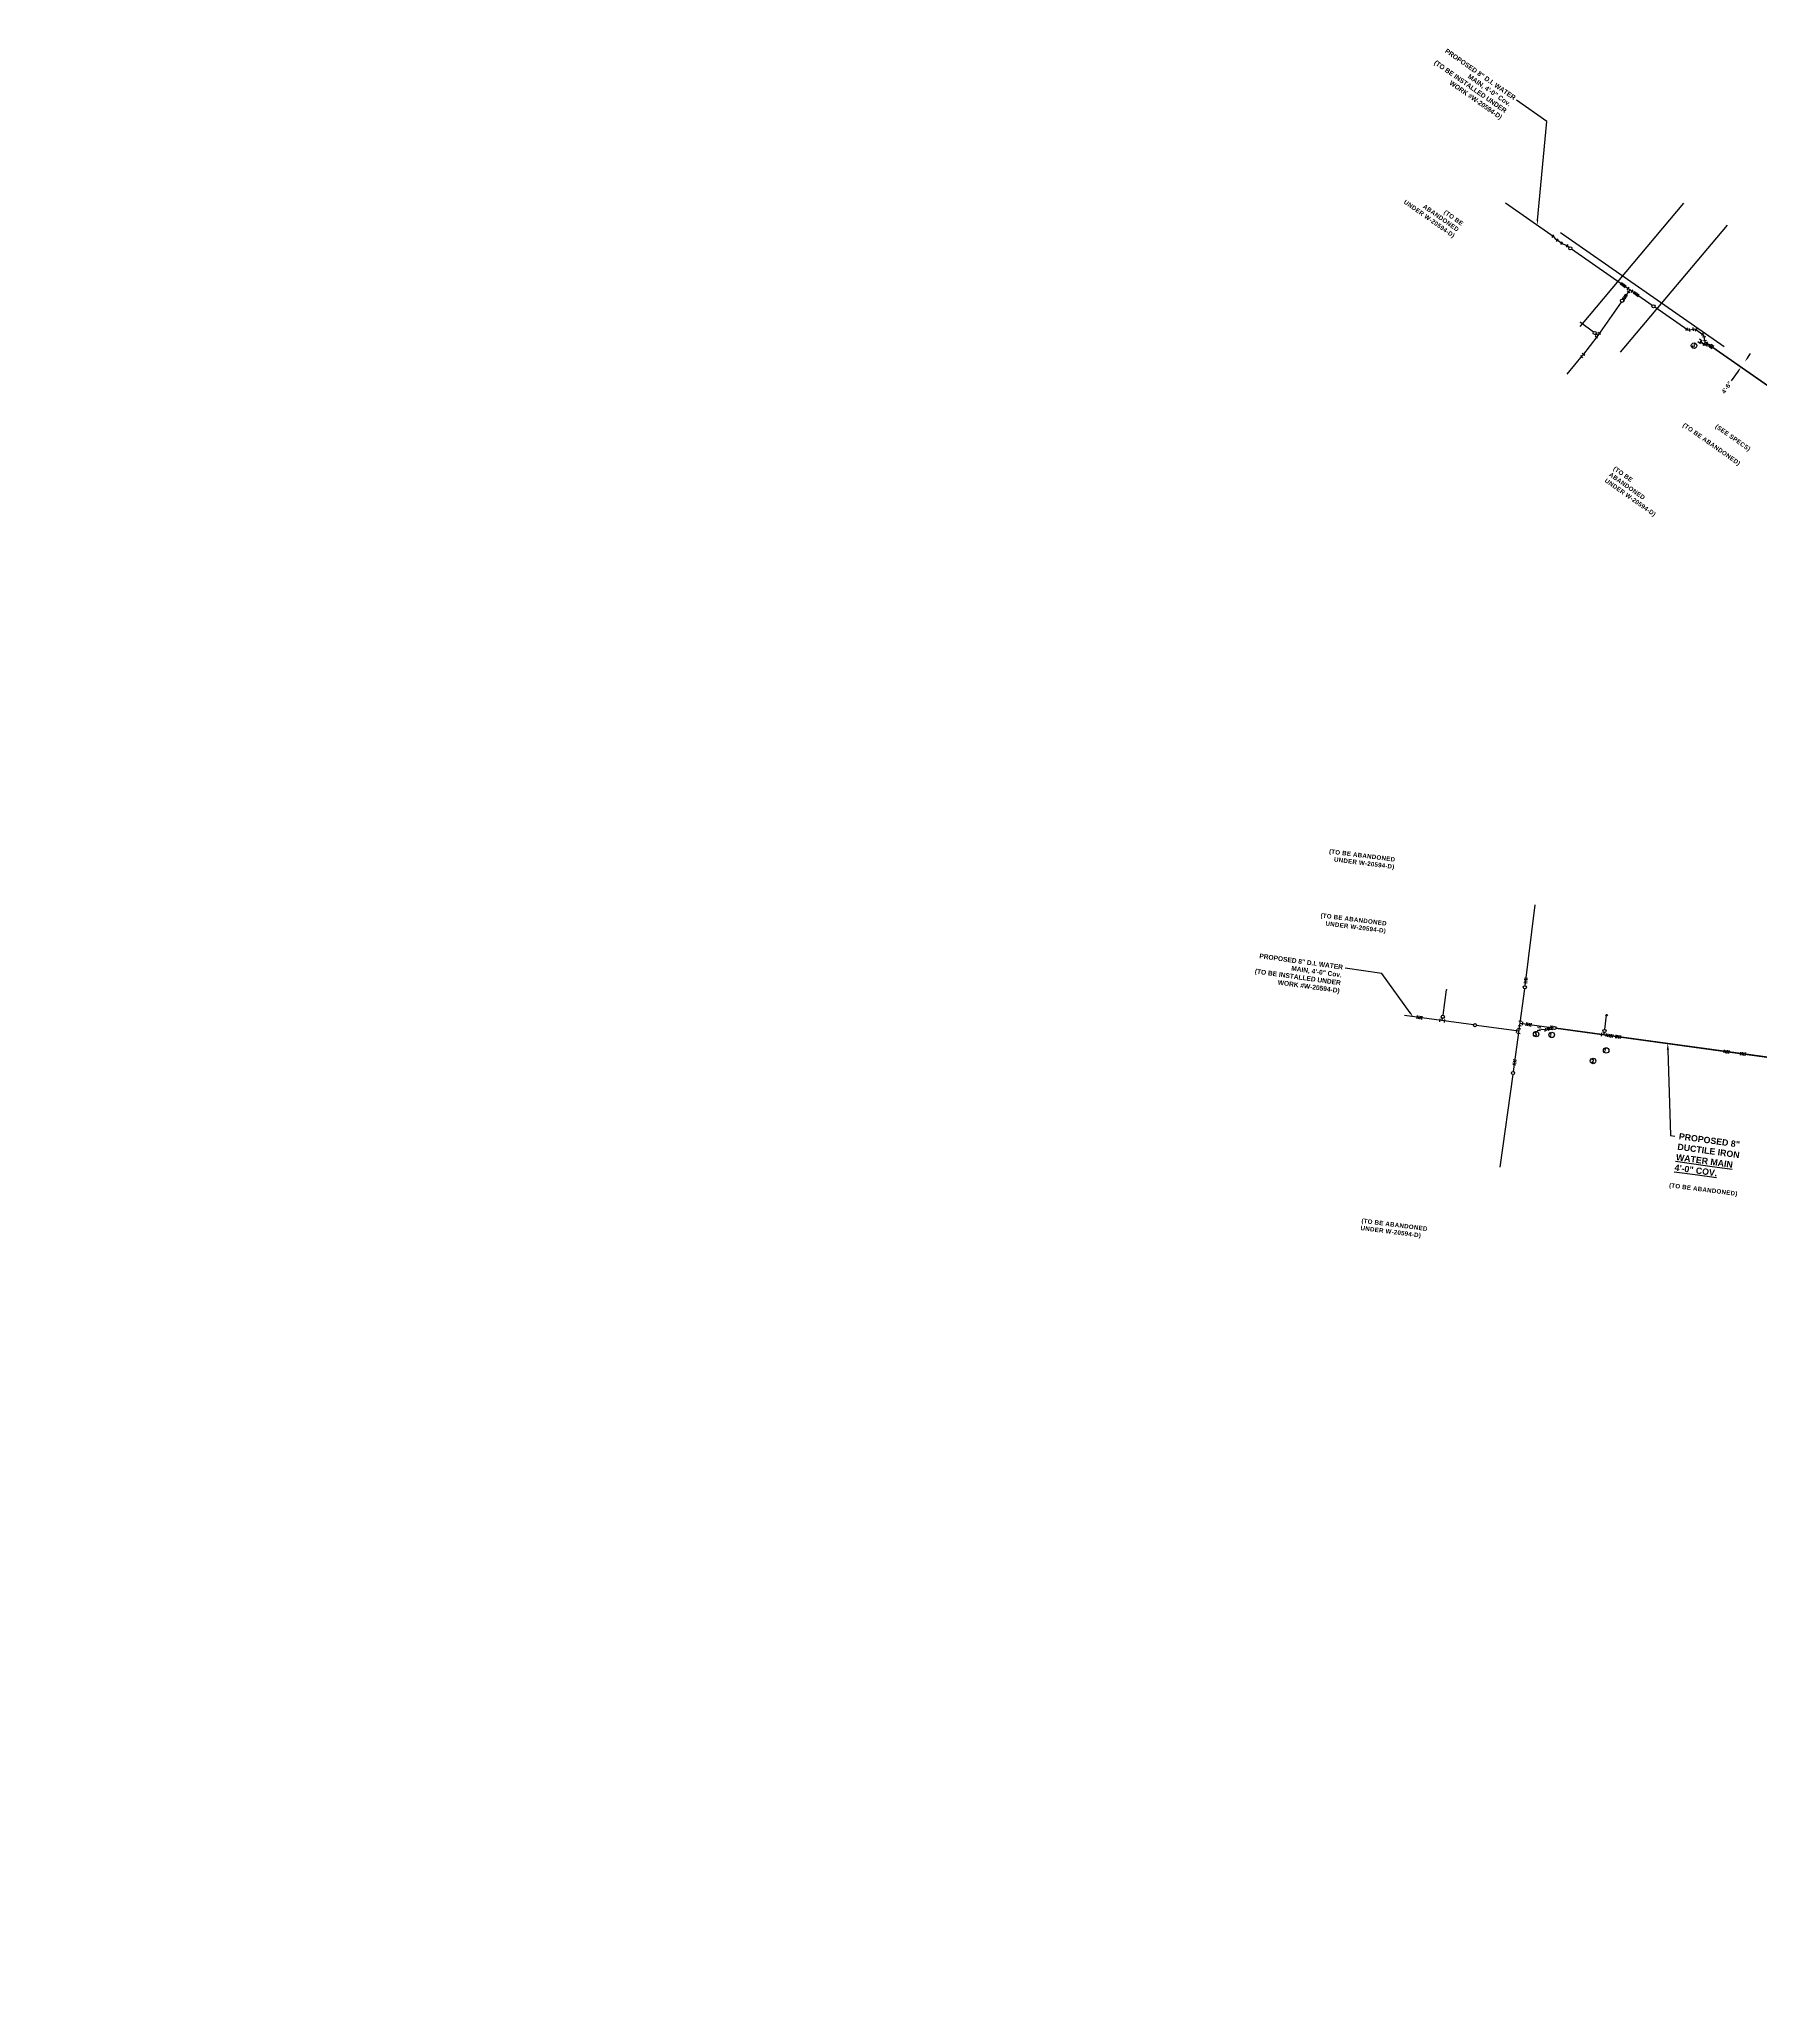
# Model space of a CAD drawing. Header units: feet. Extents: x 0 to 2707995, y 0 to 272549.
# Drawn here: x 2704456 to 2705548, y 271049 to 272296 of the extents above; entities that cross this region are included whole.
import ezdxf
from ezdxf import colors
from ezdxf.entities.mleader import LeaderData, LeaderLine
from ezdxf.math import Vec2, Vec3

# ---------------------------------------------------------------- set-up
doc = ezdxf.new("R2010")
doc.units = ezdxf.units.FT
doc.header["$LTSCALE"] = 20
for name, color, linetype in [('C-PR-20594-TXT', 4, 'Continuous'), ('C-PR-WATER', 4, 'Continuous'), ('C-PR-WATER-20594', 6, 'Continuous'), ('C-PR-WATER-ABAND', 3, 'Continuous'), ('C-PR-WATER-DIM', 4, 'Continuous'), ('C-PR-WATER-FITTING', 4, 'Continuous'), ('C-PR-WATER-TXT (W-2)', 4, 'Continuous'), ('C-PR-WATER-TXT-#', 6, 'Continuous')]:
    doc.layers.add(name, color=color, linetype=linetype)
doc.layers.add('CALC', color=10, linetype='Continuous', plot=False)
doc.styles.add('ARIAL', font='arialbd.ttf', dxfattribs={"height": 0.24})
doc.styles.add('PROPOSED PLAN', font='arialbd.ttf', dxfattribs={"height": 2.8})
doc.styles.get("Standard").update_dxf_attribs({"font": 'simplex.shx'})
doc.dimstyles.new('PWD Proposed', dxfattribs={"dimtxt": 2.8, "dimasz": 3, "dimexe": 0.18, "dimexo": 0.0625, "dimgap": 1, "dimtad": 0, "dimdec": 0, "dimlfac": 12, "dimzin": 1, "dimdsep": 46, "dimlunit": 4, "dimtxsty": 'PROPOSED PLAN', "dimcen": 0, "dimse1": 1, "dimse2": 1, "dimclrd": 256, "dimclrt": 3, "dimadec": 1, "dimazin": 0, "dimtfac": 1, "dimtdec": 0, "dimtofl": 0, "dimtmove": 0, "dimatfit": 1, "dimfxl": 0.18, "dimfrac": 2, "dimtolj": 1, "dimtzin": 0, "dimlwd": -1, "dimarcsym": 0})

# ---------------------------------------------------------------- blocks, each defined once
blk = doc.blocks.new('*D204')
at = {"layer": 'C-PR-WATER-DIM', "linetype": 'Continuous', "transparency": 16777216}
for p, q in [((2705539.3, 272094.5), (2705541, 272097)), ((2705533.3, 272085.9), (2705528.9, 272079.7))]:
    blk.add_line(p, q, dxfattribs=at)
at = {"layer": 'C-PR-WATER-DIM', "transparency": 16777216}
for points in [[(2705532.9, 272086.2), (2705533.7, 272085.6), (2705535, 272088.4)], [(2705538.9, 272094.8), (2705539.7, 272094.2), (2705537.6, 272092.1)]]:
    blk.add_solid(points, dxfattribs=at)
at = {"layer": 'C-PR-WATER-DIM', "transparency": 16777216, "insert": (2705526, 272075.5), "char_height": 2.8, "attachment_point": 5, "rotation": 55.1152, "style": 'PROPOSED PLAN'}
blk.add_mtext('\\A1;4\'-6"', dxfattribs=at)
blk = doc.blocks.new('*U244')
at = {"layer": 'C-PR-WATER-FITTING'}
for p, q in [((-1.4, -0.4), (-0.4, 1.4)), ((0.4, -1.4), (1.4, 0.4))]:
    blk.add_line(p, q, dxfattribs=at)
blk = doc.blocks.new('*U255')
at = {"layer": 'C-PR-WATER-FITTING'}
for p, q in [((-1, -1), (-1, 1)), ((1, -1), (1, 1))]:
    blk.add_line(p, q, dxfattribs=at)
blk = doc.blocks.new('*U256')
at = {"layer": 'C-PR-WATER-FITTING'}
blk.add_line((0, -1.5), (0, 1.5), dxfattribs=at)
for points in [[(-1, 1.5), (1, 1.5)], [(1.5, -1.1), (1.5, 0.9)], [(-1, -1.5), (1, -1.5)], [(0, 0), (1.5, -0.1)]]:
    blk.add_lwpolyline(points, dxfattribs=at)
blk.add_circle((2.5, -0.1), 1, dxfattribs=at)
blk = doc.blocks.new('*U257')
at = {"layer": 'C-PR-WATER-FITTING'}
h = blk.add_hatch(color=256, dxfattribs=at)
h.dxf.hatch_style = 1
h.paths.add_polyline_path([(0.5, 0, 1), (-0.5, 0, 1)])
blk.add_circle((0, 0), 0.5, dxfattribs=at)
blk = doc.blocks.new('*U97')
at = {"layer": 'C-PR-WATER-FITTING'}
for p, q in [((-0.5, 0.9), (0.5, -0.9)), ((0.4, 1.3), (1.3, -0.4)), ((1.3, 1.8), (2.2, 0)), ((2.2, 2.3), (3.1, 0.5))]:
    blk.add_line(p, q, dxfattribs=at)
blk = doc.blocks.new('*U289')
at = {"layer": 'C-PR-WATER-FITTING'}
for p, q in [((0, -1.4), (-1.4, 0)), ((1, -1), (1, 1))]:
    blk.add_line(p, q, dxfattribs=at)
at = {"layer": 'C-PR-WATER-FITTING', "flags": 128}
blk.add_lwpolyline([(-0.7, -0.7), (0, 0), (1, 0)], dxfattribs=at)
blk = doc.blocks.new('*U290')
at = {"layer": 'C-PR-WATER-FITTING'}
for p, q in [((-0.5, 1.3), (-1.3, -0.5)), ((0.5, 1.3), (1.3, -0.5))]:
    blk.add_line(p, q, dxfattribs=at)
at = {"layer": 'C-PR-WATER-FITTING', "flags": 128}
blk.add_lwpolyline([(0.9, 0.4), (0, 0), (-0.9, 0.4)], dxfattribs=at)
blk = doc.blocks.new('*U291')
at = {"layer": 'C-PR-WATER-FITTING'}
for p, q in [((0, -1.4), (-1.4, 0)), ((1, -1), (1, 1))]:
    blk.add_line(p, q, dxfattribs=at)
at = {"layer": 'C-PR-WATER-FITTING', "flags": 128}
blk.add_lwpolyline([(-0.7, -0.7), (0, 0), (1, 0)], dxfattribs=at)
blk = doc.blocks.new('*U292')
at = {"layer": 'C-PR-WATER-FITTING'}
for p, q in [((-1, -1), (-1, 1)), ((0, -1.4), (1.4, 0))]:
    blk.add_line(p, q, dxfattribs=at)
at = {"layer": 'C-PR-WATER-FITTING', "flags": 128}
blk.add_lwpolyline([(0.7, -0.7), (0, 0), (-1, 0)], dxfattribs=at)
blk = doc.blocks.new('*U275')
at = {"layer": 'C-PR-WATER-FITTING'}
blk.add_circle((0, 0), 1, dxfattribs=at)

msp = doc.modelspace()

# ---------------------------------------------------------------- hatches: boundary and pattern name
at = {"layer": 'C-PR-WATER-20594'}
h = msp.add_hatch(color=256, dxfattribs=at)
h.dxf.hatch_style = 1
h.paths.add_polyline_path([(2705433.521, 272117.252, 1), (2705433.005, 272116.396, 1)])
at = {"layer": 'C-PR-WATER-20594', "linetype": 'Continuous'}
h = msp.add_hatch(color=256, dxfattribs=at)
h.dxf.hatch_style = 1
h.paths.add_polyline_path([(2705348.778, 271693.357, 1), (2705347.778, 271693.357, 1)])

# ---------------------------------------------------------------- linework, layer by layer
at = {"layer": 'C-PR-WATER'}
for p, q in [((2705620.718, 272028.671), (2705514.37, 272102.749)), ((2705448.573, 271668.26), (2705449.81, 271677.239)), ((2705414.015, 271669.501), (2705415.71, 271669.268)), ((2705417.685, 271668.998), (2705666.622, 271634.857)), ((2705448.095, 271664.791), (2705448.3, 271666.279))]:
    msp.add_line(p, q, dxfattribs=at)
for points in [[(2705512.256, 272102.376), (2705509.037, 272104.627)], [(2705514.37, 272102.749), (2705512.257, 272102.375)], [(2705411.775, 271667.792), (2705406.885, 271668.451)], [(2705414.015, 271669.501), (2705413.22, 271668.894), (2705411.775, 271667.792)]]:
    msp.add_lwpolyline(points, dxfattribs=at)
at = {"layer": 'C-PR-WATER-20594', "linetype": 'Continuous'}
for p, q in [((2705415.217, 272170.652), (2705416.361, 272172.293)), ((2705417.974, 272168.07), (2705419.118, 272169.711)), ((2705420.706, 272166.166), (2705421.849, 272167.807)), ((2705425.225, 272166.113), (2705424.081, 272164.472)), ((2705501.053, 272113.247), (2705499.909, 272111.607)), ((2705502.11, 272113.015), (2705502.462, 272111.046)), ((2705505.005, 272111.5), (2705504.654, 272113.469)), ((2705506.062, 272111.268), (2705507.206, 272112.909)), ((2705510.119, 272108.44), (2705511.263, 272110.08)), ((2705510.702, 272107.528), (2705512.671, 272107.879)), ((2705513.124, 272105.339), (2705511.155, 272104.988)), ((2705513.708, 272104.428), (2705512.564, 272102.787)), ((2705397.583, 271700.033), (2705399.568, 271699.784)), ((2705397.708, 271701.025), (2705399.692, 271700.776)), ((2705397.335, 271698.048), (2705399.319, 271697.8)), ((2705397.459, 271699.041), (2705399.444, 271698.792)), ((2705329.635, 271674.987), (2705329.908, 271676.968)), ((2705330.626, 271674.851), (2705330.899, 271676.832)), ((2705331.617, 271674.714), (2705331.89, 271676.695)), ((2705332.607, 271674.578), (2705332.88, 271676.559)), ((2705398.854, 271670.567), (2705399.127, 271672.548)), ((2705399.844, 271670.43), (2705400.117, 271672.411)), ((2705400.835, 271670.294), (2705401.108, 271672.275)), ((2705401.825, 271670.157), (2705402.098, 271672.138)), ((2705413.646, 271668.479), (2705415.627, 271668.204)), ((2705413.922, 271670.459), (2705415.903, 271670.184)), ((2705390.198, 271646.078), (2705392.18, 271645.805)), ((2705390.335, 271647.068), (2705392.316, 271646.796)), ((2705390.471, 271648.059), (2705392.453, 271647.786)), ((2705390.608, 271649.05), (2705392.589, 271648.777))]:
    msp.add_line(p, q, dxfattribs=at)
at = {"layer": 'C-PR-WATER-20594'}
for p, q in [((2705459.567, 272142.17), (2705458.423, 272140.53)), ((2705460.387, 272141.599), (2705459.243, 272139.958)), ((2705461.207, 272141.027), (2705460.064, 272139.386)), ((2705462.028, 272140.455), (2705460.884, 272138.814)), ((2705467.77, 272136.451), (2705466.626, 272134.811)), ((2705468.59, 272135.879), (2705467.447, 272134.239)), ((2705459.676, 272132.335), (2705461.312, 272131.184)), ((2705460.252, 272133.153), (2705461.887, 272132.001)), ((2705460.828, 272133.97), (2705462.463, 272132.819)), ((2705461.403, 272134.788), (2705463.039, 272133.637)), ((2705469.411, 272135.308), (2705468.267, 272133.667)), ((2705470.231, 272134.736), (2705469.087, 272133.095)), ((2705516.648, 272099.916), (2705515.007, 272101.06)), ((2705517.791, 272101.556), (2705516.151, 272102.7)), ((2705433.155, 272095.766), (2705434.59, 272094.372)), ((2705434.273, 272097.169), (2705435.952, 272096.082))]:
    msp.add_line(p, q, dxfattribs=at)
at = {"layer": 'C-PR-WATER-20594', "linetype": 'Continuous'}
for points in [[(2705425.954, 272164.386), (2705423.833, 272165.864), (2705422.098, 272166.414), (2705417.726, 272169.463), (2705416.61, 272170.9), (2705385.569, 272192.541)], [(2705478.732, 272127.59), (2705427.594, 272163.242)], [(2705464.521, 272137.498), (2705460.192, 272131.329)], [(2705459.043, 272129.692), (2705444.211, 272108.555)], [(2705501.305, 272111.852), (2705480.373, 272126.446)], [(2705441.418, 272110.664), (2705433.257, 272116.827)], [(2705501.305, 272111.856), (2705505.814, 272112.66)], [(2705505.814, 272112.66), (2705511.511, 272108.688)], [(2705444.211, 272108.555), (2705434.569, 272095.786)], [(2705512.315, 272104.179), (2705511.511, 272108.688)], [(2705516.405, 272101.326), (2705512.315, 272104.179)], [(2705424.674, 272084.018), (2705434.569, 272095.786)], [(2705398.078, 271695.94), (2705404.506, 271747.223)], [(2705346.058, 271677.267), (2705348.276, 271693.364)], [(2705397.805, 271693.958), (2705390.592, 271641.605)], [(2705365.35, 271671.075), (2705321.629, 271677.1)], [(2705343.957, 271673.014), (2705344.23, 271674.995)], [(2705346.775, 271675.149), (2705344.794, 271675.422)], [(2705345.58, 271673.799), (2705345.785, 271675.285)], [(2705346.929, 271672.604), (2705347.202, 271674.585)], [(2705394.106, 271667.113), (2705367.331, 271670.802)], [(2705392.757, 271668.308), (2705392.484, 271666.327)], [(2705394.892, 271665.491), (2705392.911, 271665.764)], [(2705395.302, 271668.463), (2705393.32, 271668.736)], [(2705393.597, 271670.788), (2705395.578, 271670.515)], [(2705394.006, 271673.76), (2705395.987, 271673.487)], [(2705394.798, 271672.135), (2705414.863, 271669.385)], [(2705396.415, 271672.923), (2705396.142, 271670.942)], [(2705417.683, 271668.982), (2705425.502, 271667.904)], [(2705390.319, 271639.624), (2705382.155, 271580.749)]]:
    msp.add_lwpolyline(points, dxfattribs=at)
at = {"layer": 'C-PR-WATER-20594'}
for points in [[(2705463.862, 272139.176), (2705462.718, 272137.535)], [(2705462.842, 272136.839), (2705464.483, 272135.695)], [(2705466.323, 272137.46), (2705465.179, 272135.82)], [(2705443.617, 272110.257), (2705442.411, 272108.661)], [(2705444.105, 272106.755), (2705442.509, 272107.96)], [(2705444.211, 272108.555), (2705443.014, 272109.459)], [(2705445.913, 272109.149), (2705444.317, 272110.354)]]:
    msp.add_lwpolyline(points, dxfattribs=at)
for centre in [(2705426.772, 272163.81), (2705459.622, 272130.508), (2705479.552, 272127.018), (2705442.216, 272110.061)]:
    msp.add_circle(centre, 1, dxfattribs=at)
at = {"layer": 'C-PR-WATER-20594', "linetype": 'Continuous'}
for centre in [(2705397.942, 271694.949), (2705345.921, 271676.276), (2705366.34, 271670.933), (2705390.457, 271640.614)]:
    msp.add_circle(centre, 1, dxfattribs=at)
at = {"layer": 'C-PR-WATER-FITTING'}
msp.add_lwpolyline([(2705464.521, 272137.498), (2705463.663, 272136.267)], dxfattribs=at)
at = {"layer": 'C-PR-WATER-TXT-#'}
for centre in [(2705505.258, 272102.037), (2705405.069, 271665.228), (2705414.992, 271664.734), (2705441.211, 271648.211), (2705449.519, 271654.877)]:
    msp.add_circle(centre, 1.75, dxfattribs=at)
at = {"layer": 'CALC'}
for p, q in [((2705434.492, 272115.894), (2705498.848, 272192.434)), ((2705524.446, 272101.205), (2705420.61, 272173.599)), ((2705462.021, 272101.903), (2705526.377, 272178.442)), ((2705432.985, 272114.103), (2705434.492, 272115.894)), ((2705458.59, 272097.823), (2705462.021, 272101.903))]:
    msp.add_line(p, q, dxfattribs=at)
for points in [[(2705509.037, 272104.627), (2705512.255, 272102.375), (2705514.37, 272102.749), (2705518.992, 272099.529), (2705620.718, 272028.671), (2705626.907, 272029.771), (2705631.131, 272030.521), (2705725.635, 271964.506), (2705726.332, 271960.197), (2705727.354, 271953.954), (2705744.702, 271941.666), (2705745.764, 271941.854)], [(2705415.71, 271669.268), (2705414.015, 271669.501), (2705411.773, 271667.791), (2705406.885, 271668.451)], [(2705690.367, 271626.637), (2705666.545, 271634.868), (2705417.685, 271668.998)]]:
    msp.add_lwpolyline(points, dxfattribs=at)

# ---------------------------------------------------------------- block references
at = {"layer": 'C-PR-WATER-FITTING'}
for name, p, rotation in [('*U244', (2705509.037, 272104.627), 83.92415502369693), ('*U290', (2705512.255, 272102.375), 347.6400131071142), ('*U289', (2705514.37, 272102.749), 325.1402229439001), ('*U257', (2705449.81, 271677.239), 83.92415502369693), ('*U255', (2705406.885, 271668.451), 83.92415502369693), ('*U292', (2705411.775, 271667.792), 217.3246511814344), ('*U291', (2705414.015, 271669.501), 352.324441865086), ('*U275', (2705416.692, 271669.118), 83.92415502369693), ('*U256', (2705448.095, 271664.791), 83.92415502369693), ('*U97', (2705450.545, 271664.453), 324.6738889241751), ('*U97', (2705455.471, 271663.775), 324.6738889241751), ('*U97', (2705524.331, 271654.286), 324.6738889241751), ('*U97', (2705534.677, 271652.861), 324.6738889241751)]:
    msp.add_blockref(name, p, dxfattribs=dict(at, rotation=rotation))

# ---------------------------------------------------------------- texts
at = {"layer": 'C-PR-20594-TXT', "char_height": 2.8, "attachment_point": 2, "style": 'ARIAL'}
for s, insert, width, rotation in [('\\pxqr;{\\T1.063;\\C3;(TO BE ABANDONED UNDER W-20594-D)}', (2705342.171, 272192.305), 41.96452, 324.788439), ('\\pxql;{\\T1.063;\\C3;(TO BE ABANDONED UNDER W-20594-D)}', (2705472.419, 272013.595), 41.96452, 324.788439), ('\\pxqr;{\\T1.063;\\C3;(TO BE ABANDONED UNDER W-20594-D)}', (2705292.029, 271780.371), 48.18924, 352.834979), ('\\pxqr;{\\T1.063;\\C3;(TO BE ABANDONED UNDER W-20594-D)}', (2705286.632, 271739.773), 48.18924, 352.834979), ('\\pxql;{\\T1.063;\\C3;(TO BE ABANDONED UNDER W-20594-D)}', (2705318.428, 271545.336), 48.18924, 352.834979)]:
    msp.add_mtext(s, dxfattribs=dict(at, insert=insert, width=width, rotation=rotation))
at = {"layer": 'C-PR-WATER-ABAND', "color": 4, "char_height": 2.8, "width": 48.18924, "attachment_point": 2, "style": 'ARIAL'}
for s, insert, rotation in [('\\pxql;{\\T1.063;\\C3;(TO BE ABANDONED)}', (2705519.039, 272039.372), 324.788439), ('\\pxql;{\\T1.063;\\C3;(SEE SPECS)}', (2705539.662, 272038.5), 324.788439), ('\\pxql;{\\T1.063;\\C3;(TO BE ABANDONED)}', (2705513.586, 271567.782), 352.834979)]:
    msp.add_mtext(s, dxfattribs=dict(at, insert=insert, rotation=rotation))

# ---------------------------------------------------------------- dimensions: what is measured, and where the dimension line sits
at = {"layer": 'C-PR-WATER-DIM'}
dim = msp.add_linear_dim(base=(2705534.98, 272088.375), p1=(2705538.273, 272091.566), p2=(2705535.699, 272087.874), angle=235.115201, dimstyle='PWD Proposed', override={"dimclrt": 256}, dxfattribs=at)
dim.commit()
dim.dimension.update_dxf_attribs({"geometry": '*D204', "text_midpoint": (2705526.032, 272075.541), "dimtype": 161})

# ---------------------------------------------------------------- leaders
at = {"layer": 'C-PR-20594-TXT'}
ml = msp.add_multileader_mtext('Standard', dxfattribs=at)
ml.set_content('PROPOSED 8" D.I. WATER MAIN, 4\'-0" Cov. \\P(TO BE INSTALLED UNDER WORK #W-20594-D)', color=256, style='ARIAL')
ml.set_leader_properties(color=3)
ml.build(insert=Vec2(0, 0))
ml.multileader.update_dxf_attribs({"dogleg_length": 6, "arrow_head_size": 3})
ctx = ml.context
ctx.base_point, ctx.char_height, ctx.arrow_head_size, ctx.landing_gap_size, ctx.plane_origin, ctx.plane_x_axis, ctx.plane_y_axis = Vec3(2705345.288, 272290.725, -97.826), 3, 3, 1.5, Vec3(2705115.135, 272510.046, -97.826), Vec3(0.82031273, -0.57191523), Vec3(0.57191523, 0.82031273)
ctx.text_align_type = 2
notes = []
notes.append((ctx, [(1, (1, 1, 0), (2705411.966, 272244.238, -97.826), (-0.82031273, 0.57191523), 23.577, [(0, [(2705405.703, 272178.504, -97.826)], 0, [])])]))
ctx.mtext.insert, ctx.mtext.text_direction, ctx.mtext.rotation, ctx.mtext.width, ctx.mtext.defined_height, ctx.mtext.alignment, ctx.mtext.flow_direction = Vec3(2705392.505, 272260.172, -97.826), Vec3(0.82031273, -0.57191523), 5.67434659, 63.34289, 18.982, 3, 5
ml = msp.add_multileader_mtext('Standard', dxfattribs=at)
ml.set_content('PROPOSED 8" D.I. WATER MAIN, 4\'-0" Cov. \\P(TO BE INSTALLED UNDER WORK #W-20594-D)', color=256, style='ARIAL')
ml.set_leader_properties(color=3)
ml.build(insert=Vec2(0, 0))
ml.multileader.update_dxf_attribs({"dogleg_length": 6, "arrow_head_size": 3})
ctx = ml.context
ctx.base_point, ctx.char_height, ctx.arrow_head_size, ctx.landing_gap_size, ctx.plane_origin, ctx.plane_x_axis, ctx.plane_y_axis = Vec3(2705226.77, 271714.878, -97.826), 3, 3, 1.5, Vec3(2705004.95, 271954.612, -97.826), Vec3(0.99063977, -0.13650221), Vec3(0.13650221, 0.99063977)
ctx.text_align_type = 2
notes.append((ctx, [(1, (1, 1, 0), (2705307.292, 271703.783, -97.826), (-0.99063977, 0.13650221), 23.577, [(0, [(2705326.889, 271676.375, -97.826)], 0, [])])]))
ctx.mtext.insert, ctx.mtext.text_direction, ctx.mtext.rotation, ctx.mtext.width, ctx.mtext.defined_height, ctx.mtext.alignment, ctx.mtext.flow_direction = Vec3(2705282.715, 271709.129, -97.826), Vec3(0.99063977, -0.13650221), 6.1462556, 63.34289, 18.982, 3, 5
at = {"layer": 'C-PR-WATER-TXT (W-2)'}
ml = msp.add_multileader_mtext('Standard', dxfattribs=at)
ml.set_content('PROPOSED 8" DUCTILE IRON {\\LWATER MAIN 4\'-0" COV.}', color=256, style='ARIAL')
ml.set_leader_properties(color=256)
ml.build(insert=Vec2(0, 0))
ml.multileader.update_dxf_attribs({"dogleg_length": 5})
ctx = ml.context
ctx.base_point, ctx.landing_gap_size, ctx.plane_origin, ctx.plane_x_axis, ctx.plane_y_axis = Vec3(2705493.141, 271600.453), 2.5, Vec3(2705584.95, 271785.969), Vec3(0.99064025, -0.13649867), Vec3(0.13649867, 0.99064025)
notes.append((ctx, [(0, (1, 1, 0), (2705490.401, 271600.83), (0.99064025, -0.13649867), 2.766, [(0, [(2705488.516, 271659.269)], 0, [])])]))
ctx.mtext.insert, ctx.mtext.text_direction, ctx.mtext.rotation, ctx.mtext.width, ctx.mtext.defined_height, ctx.mtext.flow_direction = Vec3(2705495.945, 271602.489), Vec3(0.99064025, -0.13649867), 6.14625918, 46.5375, 38.555, 5
at = {"layer": 'C-PR-WATER-TXT-#'}
ml = msp.add_multileader_mtext('Standard', dxfattribs=at)
ml.set_content('3 ', color=256)
ml.set_leader_properties(color=256)
ml.build(insert=Vec2(0, 0))
ml.multileader.update_dxf_attribs({"dogleg_length": 1.5, "arrow_head_size": 2})
ctx = ml.context
ctx.base_point, ctx.char_height, ctx.arrow_head_size, ctx.landing_gap_size, ctx.plane_origin, ctx.plane_x_axis, ctx.plane_y_axis = Vec3(2705503.253, 272103.434), 2, 2, 1.7, Vec3(2705525.043, 272085.501), Vec3(0.82031538, -0.57191142), Vec3(0.57191142, 0.82031538)
ctx.text_align_type = 2
notes.append((ctx, [(0, (0, 0, 0), (0, 0), (1, 0), 1, [])]))
ctx.mtext.insert, ctx.mtext.text_direction, ctx.mtext.rotation, ctx.mtext.alignment, ctx.mtext.line_spacing_factor, ctx.mtext.flow_direction = Vec3(2705506.313, 272102.52), Vec3(0.82031538, -0.57191142), 5.67435124, 3, 0.75, 5
ml = msp.add_multileader_mtext('Standard', dxfattribs=at)
ml.set_content('3 ', color=256)
ml.set_leader_properties(color=256)
ml.build(insert=Vec2(0, 0))
ml.multileader.update_dxf_attribs({"dogleg_length": 1.5, "arrow_head_size": 2})
ctx = ml.context
ctx.base_point, ctx.char_height, ctx.arrow_head_size, ctx.landing_gap_size, ctx.plane_origin, ctx.plane_x_axis, ctx.plane_y_axis = Vec3(2705402.504, 271665.336), 2, 2, 1.7, Vec3(2705430.221, 271660.03), Vec3(0.99402677, -0.10913649), Vec3(0.10913649, 0.99402677)
ctx.text_align_type = 2
notes.append((ctx, [(0, (0, 0, 0), (0, 0), (1, 0), 1, [])]))
ctx.mtext.insert, ctx.mtext.text_direction, ctx.mtext.rotation, ctx.mtext.alignment, ctx.mtext.line_spacing_factor, ctx.mtext.flow_direction = Vec3(2705405.628, 271665.999), Vec3(0.99402677, -0.10913649), 6.173831, 3, 0.75, 5
ml = msp.add_multileader_mtext('Standard', dxfattribs=at)
ml.set_content('1 ', color=256)
ml.set_leader_properties(color=256)
ml.build(insert=Vec2(0, 0))
ml.multileader.update_dxf_attribs({"dogleg_length": 1.5, "arrow_head_size": 2})
ctx = ml.context
ctx.base_point, ctx.char_height, ctx.arrow_head_size, ctx.landing_gap_size, ctx.plane_origin, ctx.plane_x_axis, ctx.plane_y_axis = Vec3(2705412.97, 271664.98), 2, 2, 1.7, Vec3(2705439.891, 271657.95), Vec3(0.98456257, -0.17503301), Vec3(0.17503301, 0.98456257)
ctx.text_align_type = 2
notes.append((ctx, [(0, (0, 0, 0), (0, 0), (1, 0), 1, [])]))
ctx.mtext.insert, ctx.mtext.text_direction, ctx.mtext.rotation, ctx.mtext.alignment, ctx.mtext.line_spacing_factor, ctx.mtext.flow_direction = Vec3(2705415.288, 271665.583), Vec3(0.98456257, -0.17503301), 6.10724602, 3, 0.75, 5
ml = msp.add_multileader_mtext('Standard', dxfattribs=at)
ml.set_content('1 ', color=256)
ml.set_leader_properties(color=256)
ml.build(insert=Vec2(0, 0))
ml.multileader.update_dxf_attribs({"dogleg_length": 1.5, "arrow_head_size": 2})
ctx = ml.context
ctx.base_point, ctx.char_height, ctx.arrow_head_size, ctx.landing_gap_size, ctx.plane_origin, ctx.plane_x_axis, ctx.plane_y_axis = Vec3(2705447.498, 271655.123), 2, 2, 1.7, Vec3(2705474.418, 271648.093), Vec3(0.98456257, -0.17503301), Vec3(0.17503301, 0.98456257)
ctx.text_align_type = 2
notes.append((ctx, [(0, (0, 0, 0), (0, 0), (1, 0), 1, [])]))
ctx.mtext.insert, ctx.mtext.text_direction, ctx.mtext.rotation, ctx.mtext.alignment, ctx.mtext.line_spacing_factor, ctx.mtext.flow_direction = Vec3(2705449.815, 271655.727), Vec3(0.98456257, -0.17503301), 6.10724602, 3, 0.75, 5
ml = msp.add_multileader_mtext('Standard', dxfattribs=at)
ml.set_content('2 ', color=256)
ml.set_leader_properties(color=256)
ml.build(insert=Vec2(0, 0))
ml.multileader.update_dxf_attribs({"dogleg_length": 1.5, "arrow_head_size": 2})
ctx = ml.context
ctx.base_point, ctx.char_height, ctx.arrow_head_size, ctx.landing_gap_size, ctx.plane_origin, ctx.plane_x_axis, ctx.plane_y_axis = Vec3(2705438.821, 271648.471), 2, 2, 1.7, Vec3(2705466.479, 271642.802), Vec3(0.99244041, -0.12272747), Vec3(0.12272747, 0.99244041)
ctx.text_align_type = 2
notes.append((ctx, [(0, (0, 0, 0), (0, 0), (1, 0), 1, [])]))
ctx.mtext.insert, ctx.mtext.text_direction, ctx.mtext.rotation, ctx.mtext.alignment, ctx.mtext.line_spacing_factor, ctx.mtext.flow_direction = Vec3(2705441.954, 271649.091), Vec3(0.99244041, -0.12272747), 6.16014765, 3, 0.75, 5
ml = msp.add_multileader_mtext('Standard', dxfattribs=at)
ml.set_content('1  ', color=256)
ml.set_leader_properties(color=256)
ml.build(insert=Vec2(0, 0))
ml.multileader.update_dxf_attribs({"dogleg_length": 1.5, "arrow_head_size": 2})
ctx = ml.context
ctx.base_point, ctx.char_height, ctx.arrow_head_size, ctx.landing_gap_size, ctx.plane_origin, ctx.plane_x_axis, ctx.plane_y_axis = Vec3(2706151.378, 271643.876), 2, 2, 1.7, Vec3(2706169.425, 271665.226), Vec3(0.58141849, 0.81360466), Vec3(-0.81360466, 0.58141849)
ctx.text_align_type = 2
notes.append((ctx, [(0, (0, 0, 0), (0, 0), (1, 0), 1, [])]))
ctx.mtext.insert, ctx.mtext.text_direction, ctx.mtext.rotation, ctx.mtext.width, ctx.mtext.alignment, ctx.mtext.line_spacing_factor, ctx.mtext.flow_direction = Vec3(2706151.83, 271646.228), Vec3(0.58141849, 0.81360466), 0.95032526, 0.47619, 3, 0.75, 5
ml = msp.add_multileader_mtext('Standard', dxfattribs=at)
ml.set_content('1  ', color=256)
ml.set_leader_properties(color=256)
ml.build(insert=Vec2(0, 0))
ml.multileader.update_dxf_attribs({"dogleg_length": 1.5, "arrow_head_size": 2})
ctx = ml.context
ctx.base_point, ctx.char_height, ctx.arrow_head_size, ctx.landing_gap_size, ctx.plane_origin, ctx.plane_x_axis, ctx.plane_y_axis = Vec3(2706187.322, 271611.384), 2, 2, 1.7, Vec3(2706205.369, 271632.734), Vec3(0.58141849, 0.81360466), Vec3(-0.81360466, 0.58141849)
ctx.text_align_type = 2
notes.append((ctx, [(0, (0, 0, 0), (0, 0), (1, 0), 1, [])]))
ctx.mtext.insert, ctx.mtext.text_direction, ctx.mtext.rotation, ctx.mtext.width, ctx.mtext.alignment, ctx.mtext.line_spacing_factor, ctx.mtext.flow_direction = Vec3(2706187.774, 271613.736), Vec3(0.58141849, 0.81360466), 0.95032526, 0.47619, 3, 0.75, 5
ml = msp.add_multileader_mtext('Standard', dxfattribs=at)
ml.set_content('1  ', color=256)
ml.set_leader_properties(color=256)
ml.build(insert=Vec2(0, 0))
ml.multileader.update_dxf_attribs({"dogleg_length": 1.5, "arrow_head_size": 2})
ctx = ml.context
ctx.base_point, ctx.char_height, ctx.arrow_head_size, ctx.landing_gap_size, ctx.plane_origin, ctx.plane_x_axis, ctx.plane_y_axis = Vec3(2706180.221, 271582.591), 2, 2, 1.7, Vec3(2706198.268, 271603.941), Vec3(0.58141849, 0.81360466), Vec3(-0.81360466, 0.58141849)
ctx.text_align_type = 2
notes.append((ctx, [(0, (0, 0, 0), (0, 0), (1, 0), 1, [])]))
ctx.mtext.insert, ctx.mtext.text_direction, ctx.mtext.rotation, ctx.mtext.width, ctx.mtext.alignment, ctx.mtext.line_spacing_factor, ctx.mtext.flow_direction = Vec3(2706180.673, 271584.943), Vec3(0.58141849, 0.81360466), 0.95032526, 0.47619, 3, 0.75, 5
ml = msp.add_multileader_mtext('Standard', dxfattribs=at)
ml.set_content('2  ', color=256)
ml.set_leader_properties(color=256)
ml.build(insert=Vec2(0, 0))
ml.multileader.update_dxf_attribs({"dogleg_length": 1.5, "arrow_head_size": 2})
ctx = ml.context
ctx.base_point, ctx.char_height, ctx.arrow_head_size, ctx.landing_gap_size, ctx.plane_origin, ctx.plane_x_axis, ctx.plane_y_axis = Vec3(2706191.259, 271576.332), 2, 2, 1.7, Vec3(2706209.373, 271597.89), Vec3(0.58320928, 0.81232194), Vec3(-0.81232194, 0.58320928)
ctx.text_align_type = 2
notes.append((ctx, [(0, (0, 0, 0), (0, 0), (1, 0), 1, [])]))
ctx.mtext.insert, ctx.mtext.text_direction, ctx.mtext.rotation, ctx.mtext.width, ctx.mtext.alignment, ctx.mtext.line_spacing_factor, ctx.mtext.flow_direction = Vec3(2706192.216, 271579.379), Vec3(0.58320928, 0.81232194), 0.94812246, 0.47619, 3, 0.75, 5
ml = msp.add_multileader_mtext('Standard', dxfattribs=at)
ml.set_content('2  ', color=256)
ml.set_leader_properties(color=256)
ml.build(insert=Vec2(0, 0))
ml.multileader.update_dxf_attribs({"dogleg_length": 1.5, "arrow_head_size": 2})
ctx = ml.context
ctx.base_point, ctx.char_height, ctx.arrow_head_size, ctx.landing_gap_size, ctx.plane_origin, ctx.plane_x_axis, ctx.plane_y_axis = Vec3(2706023.345, 271477.311), 2, 2, 1.7, Vec3(2706041.459, 271498.869), Vec3(0.58320928, 0.81232194), Vec3(-0.81232194, 0.58320928)
ctx.text_align_type = 2
notes.append((ctx, [(0, (0, 0, 0), (0, 0), (1, 0), 1, [])]))
ctx.mtext.insert, ctx.mtext.text_direction, ctx.mtext.rotation, ctx.mtext.width, ctx.mtext.alignment, ctx.mtext.line_spacing_factor, ctx.mtext.flow_direction = Vec3(2706024.301, 271480.359), Vec3(0.58320928, 0.81232194), 0.94812246, 0.47619, 3, 0.75, 5
ml = msp.add_multileader_mtext('Standard', dxfattribs=at)
ml.set_content('1  ', color=256)
ml.set_leader_properties(color=256)
ml.build(insert=Vec2(0, 0))
ml.multileader.update_dxf_attribs({"dogleg_length": 1.5, "arrow_head_size": 2})
ctx = ml.context
ctx.base_point, ctx.char_height, ctx.arrow_head_size, ctx.landing_gap_size, ctx.plane_origin, ctx.plane_x_axis, ctx.plane_y_axis = Vec3(2706018.6, 271466.292), 2, 2, 1.7, Vec3(2706036.647, 271487.642), Vec3(0.58141849, 0.81360466), Vec3(-0.81360466, 0.58141849)
ctx.text_align_type = 2
notes.append((ctx, [(0, (0, 0, 0), (0, 0), (1, 0), 1, [])]))
ctx.mtext.insert, ctx.mtext.text_direction, ctx.mtext.rotation, ctx.mtext.width, ctx.mtext.alignment, ctx.mtext.line_spacing_factor, ctx.mtext.flow_direction = Vec3(2706019.052, 271468.644), Vec3(0.58141849, 0.81360466), 0.95032526, 0.47619, 3, 0.75, 5
ml = msp.add_multileader_mtext('Standard', dxfattribs=at)
ml.set_content('1  ', color=256)
ml.set_leader_properties(color=256)
ml.build(insert=Vec2(0, 0))
ml.multileader.update_dxf_attribs({"dogleg_length": 1.5, "arrow_head_size": 2})
ctx = ml.context
ctx.base_point, ctx.char_height, ctx.arrow_head_size, ctx.landing_gap_size, ctx.plane_origin, ctx.plane_x_axis, ctx.plane_y_axis = Vec3(2706036.809, 271442.484), 2, 2, 1.7, Vec3(2706054.856, 271463.834), Vec3(0.58141849, 0.81360466), Vec3(-0.81360466, 0.58141849)
ctx.text_align_type = 2
notes.append((ctx, [(0, (0, 0, 0), (0, 0), (1, 0), 1, [])]))
ctx.mtext.insert, ctx.mtext.text_direction, ctx.mtext.rotation, ctx.mtext.width, ctx.mtext.alignment, ctx.mtext.line_spacing_factor, ctx.mtext.flow_direction = Vec3(2706037.261, 271444.836), Vec3(0.58141849, 0.81360466), 0.95032526, 0.47619, 3, 0.75, 5
ml = msp.add_multileader_mtext('Standard', dxfattribs=at)
ml.set_content('1  ', color=256)
ml.set_leader_properties(color=256)
ml.build(insert=Vec2(0, 0))
ml.multileader.update_dxf_attribs({"dogleg_length": 1.5, "arrow_head_size": 2})
ctx = ml.context
ctx.base_point, ctx.char_height, ctx.arrow_head_size, ctx.landing_gap_size, ctx.plane_origin, ctx.plane_x_axis, ctx.plane_y_axis = Vec3(2706077.815, 271413.486), 2, 2, 1.7, Vec3(2706095.862, 271434.836), Vec3(0.58141849, 0.81360466), Vec3(-0.81360466, 0.58141849)
ctx.text_align_type = 2
notes.append((ctx, [(0, (0, 0, 0), (0, 0), (1, 0), 1, [])]))
ctx.mtext.insert, ctx.mtext.text_direction, ctx.mtext.rotation, ctx.mtext.width, ctx.mtext.alignment, ctx.mtext.line_spacing_factor, ctx.mtext.flow_direction = Vec3(2706078.266, 271415.838), Vec3(0.58141849, 0.81360466), 0.95032526, 0.47619, 3, 0.75, 5
ml = msp.add_multileader_mtext('Standard', dxfattribs=at)
ml.set_content('3  ', color=256)
ml.set_leader_properties(color=256)
ml.build(insert=Vec2(0, 0))
ml.multileader.update_dxf_attribs({"dogleg_length": 1.5, "arrow_head_size": 2})
ctx = ml.context
ctx.base_point, ctx.char_height, ctx.arrow_head_size, ctx.landing_gap_size, ctx.plane_origin, ctx.plane_x_axis, ctx.plane_y_axis = Vec3(2705873.647, 271240.329), 2, 2, 1.7, Vec3(2705891.907, 271261.735), Vec3(0.58650452, 0.80994595), Vec3(-0.80994595, 0.58650452)
ctx.text_align_type = 2
notes.append((ctx, [(0, (0, 0, 0), (0, 0), (1, 0), 1, [])]))
ctx.mtext.insert, ctx.mtext.text_direction, ctx.mtext.rotation, ctx.mtext.width, ctx.mtext.alignment, ctx.mtext.line_spacing_factor, ctx.mtext.flow_direction = Vec3(2705874.616, 271243.372), Vec3(0.58650452, 0.80994595), 0.94405996, 0.47619, 3, 0.75, 5
ml = msp.add_multileader_mtext('Standard', dxfattribs=at)
ml.set_content('1  ', color=256)
ml.set_leader_properties(color=256)
ml.build(insert=Vec2(0, 0))
ml.multileader.update_dxf_attribs({"dogleg_length": 1.5, "arrow_head_size": 2})
ctx = ml.context
ctx.base_point, ctx.char_height, ctx.arrow_head_size, ctx.landing_gap_size, ctx.plane_origin, ctx.plane_x_axis, ctx.plane_y_axis = Vec3(2705864.006, 271226.443), 2, 2, 1.7, Vec3(2705881.485, 271246.769), Vec3(0.58650452, 0.80994595), Vec3(-0.80994595, 0.58650452)
ctx.text_align_type = 2
notes.append((ctx, [(0, (0, 0, 0), (0, 0), (1, 0), 1, [])]))
ctx.mtext.insert, ctx.mtext.text_direction, ctx.mtext.rotation, ctx.mtext.width, ctx.mtext.alignment, ctx.mtext.line_spacing_factor, ctx.mtext.flow_direction = Vec3(2705864.472, 271228.792), Vec3(0.58650452, 0.80994595), 0.94405996, 0.47619, 3, 0.75, 5
ml = msp.add_multileader_mtext('Standard', dxfattribs=at)
ml.set_content('2  ', color=256)
ml.set_leader_properties(color=256)
ml.build(insert=Vec2(0, 0))
ml.multileader.update_dxf_attribs({"dogleg_length": 1.5, "arrow_head_size": 2})
ctx = ml.context
ctx.base_point, ctx.char_height, ctx.arrow_head_size, ctx.landing_gap_size, ctx.plane_origin, ctx.plane_x_axis, ctx.plane_y_axis = Vec3(2706778.852, 271218.606), 2, 2, 1.7, Vec3(2706800.559, 271200.626), Vec3(0.82031538, -0.57191142), Vec3(0.57191142, 0.82031538)
ctx.text_align_type = 2
notes.append((ctx, [(0, (0, 0, 0), (0, 0), (1, 0), 1, [])]))
ctx.mtext.insert, ctx.mtext.text_direction, ctx.mtext.rotation, ctx.mtext.width, ctx.mtext.alignment, ctx.mtext.line_spacing_factor, ctx.mtext.flow_direction = Vec3(2706781.912, 271217.692), Vec3(0.82031538, -0.57191142), 5.67435124, 0.47619, 3, 0.75, 5
for ctx, leaders in notes:
    for number, flags, end, landing, length, lines in leaders:
        leader = LeaderData()
        leader.index, (leader.has_last_leader_line, leader.has_dogleg_vector, leader.attachment_direction) = number, flags
        leader.last_leader_point, leader.dogleg_vector, leader.dogleg_length = Vec3(end), Vec3(landing), length
        for number, points, colour, breaks in lines:
            line = LeaderLine()
            line.index, line.vertices, line.color, line.breaks = number, Vec3.list(points), colors.encode_raw_color(colour), breaks
            leader.lines.append(line)
        ctx.leaders.append(leader)

doc.saveas('drawing.dxf')
